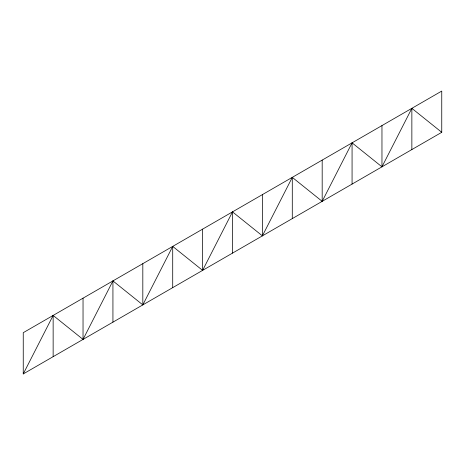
<?xml version="1.0" encoding="UTF-8"?>
<svg xmlns="http://www.w3.org/2000/svg" width="465" height="465" viewBox="0 0 465 465"><rect width="100%" height="100%" fill="white"/><g stroke="black" fill="none" stroke-linecap="round" stroke-linejoin="round"><path stroke-width="0.7" d="M23.25 373.93L53.144 315.427L83.037 339.415L112.931 280.912L142.819 304.895L172.713 246.398L202.606 270.38L232.5 211.877L262.394 235.865L292.287 177.363L322.181 201.345L352.069 142.842L381.963 166.83L411.856 108.328L441.75 132.31L23.25 373.93L23.25 332.69L441.75 91.07L441.75 132.31M411.856 108.328L411.856 149.573M381.963 125.585L381.963 166.83M352.069 142.842L352.069 184.088M322.181 160.105L322.181 201.345M292.287 177.363L292.287 218.602M262.394 194.62L262.394 235.865M232.5 211.877L232.5 253.123M202.606 229.135L202.606 270.38M172.713 246.398L172.713 287.637M142.819 263.655L142.819 304.895M112.931 280.912L112.931 322.158M83.037 298.17L83.037 339.415M53.144 315.427L53.144 356.672"/></g></svg>
